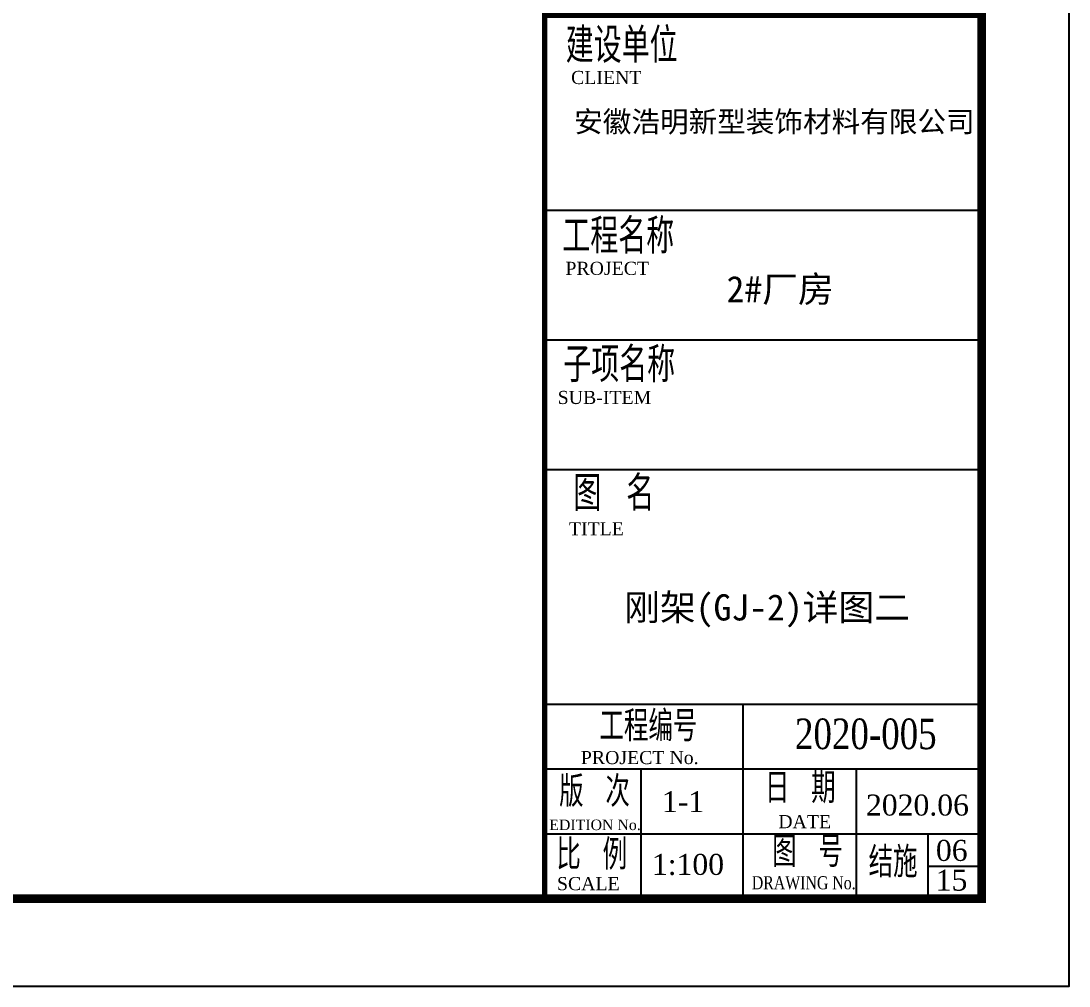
# Model space of a CAD drawing. Extents: x 14207793 to 14719554, y -1675802 to -1228715.
# Drawn here: x 14526850 to 14538842, y -1362692 to -1351648 of the extents above; entities that cross this region are included whole.
import ezdxf
from ezdxf.enums import TextEntityAlignment as Align

# ---------------------------------------------------------------- set-up
doc = ezdxf.new("R2010")
doc.units = 0
doc.header["$LTSCALE"] = 500
doc.header["$MEASUREMENT"] = 0
doc.layers.get('0').update_dxf_attribs({"linetype": 'CONTINUOUS'})
doc.layers.add('PUB_TITLE', color=4, linetype='CONTINUOUS')
doc.layers.add('TEXT', color=7, linetype='CONTINUOUS')
doc.styles.add('GHF', font='TIMES.TTF')
doc.styles.add('GL-H', font='simhei.ttf')
doc.styles.add('HZ', font='txt', dxfattribs={"width": 0.8, "bigfont": 'hztxt'})

msp = doc.modelspace()

# ---------------------------------------------------------------- linework, layer by layer
at = {"color": 4, "const_width": 59.39}
msp.add_lwpolyline([(14537842.5, -1361692.5), (14532842.5, -1361692.5), (14532842.5, -1329433.58), (14537842.5, -1329433.58)], close=True, dxfattribs=at)
at = {"layer": 'PUB_TITLE'}
for p, q in [((14532842.5, -1353812.01), (14537842.5, -1353812.01, -1000)), ((14532842.5, -1355296.71), (14537842.5, -1355296.71, -1000)), ((14532842.5, -1356781.41), (14537842.5, -1356781.41, -1000)), ((14532842.5, -1359465.45, 2295.35), (14537842.5, -1359465.45, 1295.35)), ((14535109.57, -1359465.45, 1295.35), (14535109.57, -1361692.5, 1295.35)), ((14532842.5, -1360207.8, 2295.35), (14537842.5, -1360207.8, 1295.35)), ((14533944.1, -1360207.8, 1295.35), (14533944.1, -1361692.5, 1295.35)), ((14536407.74, -1360207.8, 1295.35), (14536407.74, -1361692.5, 1295.35)), ((14532842.5, -1360950.15, 2295.35), (14537842.5, -1360950.15, 1295.35)), ((14537225.14, -1360950.15, 1295.35), (14537225.14, -1361692.5, 1295.35)), ((14537225.14, -1361321.32, 1295.35), (14537842.5, -1361321.32, 1295.35))]:
    msp.add_line(p, q, dxfattribs=at)
msp.add_lwpolyline([(14479442.5, -1362692.5), (14538842.5, -1362692.5), (14538842.5, -1320692.5), (14479442.5, -1320692.5)], close=True, dxfattribs=at)
for points, const_width in [([(14481942.5, -1361692.5), (14537842.5, -1361692.5), (14537842.5, -1321692.5), (14481942.5, -1321692.5)], 100), ([(14532842.5, -1351584.05), (14537842.5, -1351584.05), (14537842.5, -1361692.5), (14532842.5, -1361692.5)], 59.39)]:
    msp.add_lwpolyline(points, close=True, dxfattribs=dict(at, const_width=const_width))

# ---------------------------------------------------------------- texts
at = {"color": 2, "width": 0.8}
for s, height, style, p in [('建设单位', 400, 'HZ', (14533083.39, -1352126.87, -27.76)), ('工程名称', 400, 'HZ', (14533044.53, -1354309.97, -27.76)), ('子项名称', 400, 'HZ', (14533055.89, -1355781.7, -27.76)), ('图 名', 400, 'HZ', (14533170.38, -1357254.28, -27.76)), ('工程编号', 350, 'HZ', (14533469.62, -1359892.43, 1224.16)), ('2020-005', 350, 'GHF', (14535706.7, -1359981.19, 5295.35)), ('版 次', 350, 'HZ', (14533008.15, -1360640.42, 1224.16)), ('日 期', 350, 'HZ', (14535362.07, -1360599.09, 1295.35)), ('比 例', 350, 'HZ', (14532976.12, -1361361.66, 1224.16)), ('图 号', 350, 'HZ', (14535445.4, -1361329.63, 1295.35)), ('结施', 350, 'HZ', (14536549.07, -1361448.63, 1295.35)), ('DRAWING No.', 150, 'GHF', (14535212.7, -1361585.53, 1295.35))]:
    msp.add_text(s, height=height, dxfattribs=dict(at, style=style)).set_placement(p)
at = {"color": 2, "style": 'GHF'}
for s, height, p in [('CLIENT', 150, (14533144.48, -1352369.5, -1000)), ('PROJECT', 150, (14533079.85, -1354553.89, -1000)), ('SUB-ITEM', 150, (14532991.63, -1356031.46, -1000)), ('TITLE', 150, (14533119.42, -1357534.51, -1000)), ('PROJECT No.', 150, (14533256.67, -1360152.39, 1295.35)), ('1-1', 240, (14534184.2, -1360702.59, 10295.35)), ('2020.06', 240, (14536519.01, -1360741.3, 5295.35)), ('EDITION No.', 120, (14532894.74, -1360907.6, 2295.35)), ('DATE', 150, (14535515.41, -1360885.85, 1295.35)), ('06', 240, (14537319.36, -1361260.35, 1295.35)), ('1:100', 240, (14534069.47, -1361420.37, 10295.35)), ('15', 240, (14537316.78, -1361600.72, 10295.35)), ('SCALE', 150, (14532983.17, -1361595.38, 1295.35))]:
    msp.add_text(s, height=height, dxfattribs=at).set_placement(p)
at = {"layer": 'TEXT', "color": 6, "style": 'GL-H'}
for s, height, p in [('安徽浩明新型装饰材料有限公司', 240, (14537762.59, -1352800.44, 691.86)), ('2#厂房', 300, (14536150.04, -1354716.48, 691.86)), ('刚架(GJ-2)详图二', 300, (14537022.54, -1358358.98, 691.86))]:
    msp.add_text(s, height=height, dxfattribs=at).set_placement(p, align=Align.MIDDLE_RIGHT)

doc.saveas('drawing.dxf')
